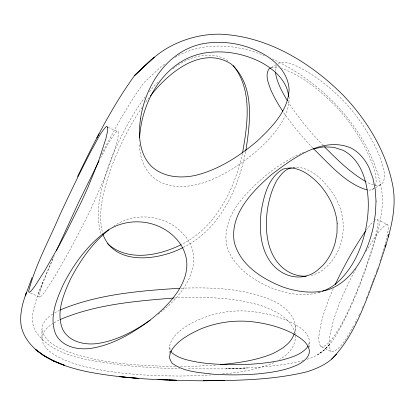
<?xml version="1.0" encoding="UTF-8"?>
<svg xmlns="http://www.w3.org/2000/svg" width="415" height="415" viewBox="0 0 415 415"><rect width="100%" height="100%" fill="white"/><g stroke="black" fill="none" stroke-linecap="round" stroke-linejoin="round"><path stroke-width="0.31" stroke-dasharray="2.08 1.56" d="M169.413 353.222C167.24 339.294 179.742 329.873 190.449 323.793C208.517 313.896 229.381 309.481 249.913 311.302C267.514 313.133 285.281 317.724 300.138 327.663C306.861 331.876 310.975 339.309 309.517 347.303M100.523 158.074C105.649 148.964 109.757 138.968 116.937 131.249L118.337 131.887L118.166 136.053L116.568 143.253L109.596 164.745L104.497 178.03L91.725 207.189L84.458 222.144L69.476 250.764L55.683 274.922L45.199 291.351L41.863 295.636L39.876 297.223L29.247 292.456M275.42 70.82L275.622 67.287L276.8 65.108M181.106 288.207C211.38 287.196 242.817 288.114 271.161 299.941C283.948 305.357 299.365 317.952 294.313 333.515M295.376 335.336C296.128 345.871 288.269 354.69 279.56 359.478M210.877 374.947L197.333 375.71L178.798 376.052L160.299 375.767L142.335 374.89L125.403 373.474L110.006 371.555L96.15 369.179L83.851 366.388L73.107 363.229L63.931 359.743L56.331 355.982L50.319 351.987L45.889 347.801L43.067 343.47L41.931 339.05L41.931 329.474L42.579 325.007L45.095 320.551L49.582 316.157L54.111 313.19M41.931 339.05C41.956 331.834 47.824 326.506 53.608 323.098M242.438 153.436L242.194 154.707C233.889 190.433 215.644 227.462 181.48 244.56M245.649 151.6C238.231 189.582 219.514 229.542 183.259 247.444M308.61 344.86L309.574 341.571M379.917 261.144L385.488 242.697L387.294 235.336L388.217 229.941L388.315 226.398L387.636 224.603L377.349 219.618L375.949 219.462L374.916 220.152M52.747 258.592C45.505 276.328 36.836 293.773 32.852 312.63C31.825 318.621 32.297 324.904 35.052 330.397C52.539 358.057 91.632 360.303 120.646 364.993L138.921 366.72L158.66 367.975L179.747 368.753M376.011 272.634L376.633 270.819M376.836 270.212L377.66 267.789M375.321 185.671C377.448 179.425 374.952 172.702 373.329 166.612C369.132 154.442 362.99 143.056 356.065 132.235A115.935 66.934 60 0 0 334.552 105.011C319.228 89.967 302.058 75.483 281.495 68.382M372.333 282.74L372.981 280.955M373.199 280.358L374.496 276.795M374.714 276.198L375.144 275.01M38.403 293.581L42.859 282.091M368.442 292.845L368.904 291.657M370.056 288.684L370.979 286.303M371.207 285.712L371.902 283.927M366.087 298.67L366.803 296.948M54.334 255.567C48.98 268.941 42.133 281.982 39.212 296.17L39.876 297.223M358.669 315.701L359.935 312.889M362.222 307.821L362.726 306.695M333.344 288.648C328.151 300.071 323.835 311.914 320.925 324.131C319.955 331.3 316.728 339.75 320.707 346.468L330.994 351.453L332.877 351.925C343.402 346.852 348.024 334.609 353.933 325.225M355.053 322.984L357.014 319.062M101.535 154.546L107.246 143.289L121.045 118.057L133.407 97.873L143.704 82.896L161.279 66.493L165.46 63.583M356.086 268.567C346.961 285.562 338.536 303.08 333.141 321.661C331.357 331.139 326.372 342.199 330.994 351.453M365.989 251.324C372.271 242.153 377.209 231.274 386.235 224.448L387.636 224.603M145.172 96.794C129.47 118.446 117.16 142.418 107.942 167.499C101.167 188.493 94.553 211.297 100.778 233.246M142.075 107.449C128.692 126.767 118.54 148.155 110.307 170.119C103.952 190.309 97.157 212.158 102.655 233.318M145.717 102.095L149.592 96.944M366.222 230.18L371.192 223.644L373.433 221.309M149.27 91.85L155.833 83.939L159.07 80.795M369.06 190.262L372.405 189.505L374.242 187.808M375.72 187.59L380.7 184.716L382.993 182.595C386.1 175.944 383.455 168.449 381.624 161.824C377.427 149.654 371.285 138.268 364.36 127.447A115.935 66.934 60 0 0 342.847 100.222C332.301 89.49 320.588 79.893 307.769 71.992C299.417 67.443 290.609 61.934 280.742 62.359L277.951 63.739M162.991 310.285C185.308 292.99 207.267 259.422 183.331 234.117C165.595 214.067 133.241 211.245 112.008 227.425M158.131 314.186L162.058 311.131M172.931 68.714L176.909 65.7M54.614 312.863L59.599 310.228M54.111 322.771L59.599 319.804M271.311 67.531L276.841 64.335M372.405 189.505L375.17 187.907M178.04 65.072C192.617 55.47 213.222 50.376 228.546 61.207M274.05 362.482L272.951 363.084C256.916 369.781 239.554 372.364 222.357 373.993M175.083 57.322C202.25 41.391 236.223 43.798 264.433 55.677M271.332 67.702L272.448 67.147L278.605 67.588M304.278 152.129C280.524 161.866 259.951 178.45 243.086 197.628C230.45 212.252 220.604 233.277 229.142 252.336C238.07 270.725 256.553 282.179 275.015 289.38C289.395 294.313 305.414 296.787 320.167 292.098M307.131 359.25C321.376 355.479 331.632 343.905 338.375 331.346C355.385 300.595 367.254 267.224 376.996 233.536C381.546 217.605 384.539 200.668 380.524 184.281C374.714 157.965 360.91 133.998 343.843 113.388L343.739 113.269C323.664 89.739 298.344 70.664 270.139 57.955M318.419 292.788L320.769 292.025M303.562 360.568C278.263 366.798 252.081 367.97 226.139 368.8L247.465 367.918L225.48 368.894L186.859 368.862M380.7 184.716C375.845 186.501 370.761 184.198 366.455 181.983M293.151 167.536C310.15 165.471 324.125 180.857 333.032 193.52C342.209 207.531 345.783 225.122 341.358 241.421A56.736 48.415 82.2 0 1 328.882 264.578L322.891 269.952A40.966 34.953 82.2 0 1 310.487 275.591M292.528 167.463L296.165 166.965M215.395 365.117L197.333 366.129L178.798 366.471M174.191 298.022C203.423 296.699 233.36 297.031 261.549 305.808C275.482 310.7 292.326 318.616 295.226 334.744M175.607 366.424C141.173 365.952 106.183 363.981 73.107 353.647C61.171 348.953 44.919 343.724 41.931 329.474M320.707 346.468L322.595 346.94C330.656 343.599 334.615 334.781 339.33 327.985C346.369 315.94 351.998 303.152 357.232 290.241C364.033 273.023 370.258 255.557 375.202 237.712C376.146 231.861 379.372 225.516 377.349 219.618M108.299 127.379L118.337 131.887M323.15 145.442C310.197 131.949 298.1 117.549 288 101.784M312.708 147.984C302.042 136.623 291.854 124.713 283.17 111.754M169.47 347.49L170.747 350.359M139.648 144.773C139.528 158.561 145.375 172.863 157.311 180.452C172.562 189.479 191.434 187.134 207.422 181.443C230.299 172.407 250.769 157.887 267.903 140.322C278.683 128.318 289.67 114.032 289.089 97.043M295.376 325.754L295.376 334.054M329.287 344.761L323.939 350.281L317.625 354.737L323.939 350.281L329.287 344.761"/><path stroke-width="0.62" d="M139.616 137.905C141.702 98.547 167.489 55.901 210.026 52.326C227.622 50.563 245.535 54.329 261.232 62.375C274.242 69.487 287.201 80.915 288.664 96.555M242.557 152.798C247.584 124.453 252.776 89.723 233.235 65.565M245.768 150.961C250.323 122.487 255.199 85.075 230.911 63.827C201.296 45.126 167.982 73.248 150.412 95.953M167.556 379.886L157.97 379.502L179.425 380.482L202.333 380.83L224.577 380.425L203.511 380.711C238.111 380.596 273.174 379.99 306.965 371.793C315.81 368.873 324.566 365.293 331.673 359.1C355.515 334.983 365.522 301.093 377.712 270.305C386.656 241.997 399.111 212.075 392.004 181.879C384.731 149.452 366.736 120.21 344.123 96.192L343.599 95.637C310.664 62.473 267.182 35.892 219.385 34.17C200.943 34.118 182.699 39.124 166.778 48.41C154.588 55.563 144.856 65.767 134.688 75.416C111.858 106.842 94.449 141.717 77.558 176.572M385.343 246.961L386.043 244.487M388.15 237.095L388.98 234.205M32.022 277.609L25.289 295.973L26.415 292.627C22.363 303.5 19.256 315.229 21.362 326.88C26.01 345.887 43.871 357.631 61.192 363.96M294.085 334.111C290.868 343.662 281.489 349.243 272.951 353.507C256.32 360.459 238.283 362.949 220.458 364.603M56.378 250.899L78.539 202.541L99.092 160.849M335.185 284.633C343.931 266.082 353.928 248.066 365.537 231.15M96.83 137.889L99.107 133.656M308.288 345.954C302.4 354.483 291.693 357.289 282.262 359.992C269.309 362.933 256.05 364.059 242.806 364.603C228.307 364.951 213.782 364.448 199.402 362.477C189.795 360.651 179.529 359.105 171.769 352.646L171.006 350.929M331.673 359.1L336.617 354.156M109 229.786C92.379 242.832 80.105 260.61 70.436 279.217C63.511 294.536 55.781 312.562 62.629 329.251C68.885 341.856 84.318 345.213 97.198 343.568C116.599 340.757 134.258 331.212 150.189 320.193M270.772 67.977L269.096 68.807C264.646 75.208 268.541 83.327 270.782 89.832C274.165 97.302 278.149 104.497 282.823 111.236M60.18 309.953C97.847 294.178 139.482 290.832 179.851 288.249M60.18 319.529C95.849 304.382 135.295 301.124 173.548 298.063M180.893 244.829C164.366 219.711 128.24 214.42 104.528 232.633C86.813 246.038 73.605 264.495 63.505 284.093C56.58 299.417 48.851 317.444 55.698 334.132C61.954 346.738 77.392 350.094 90.273 348.45C110.312 345.56 128.422 335.439 144.825 324.032C168.293 307.038 200.217 275.944 180.893 244.829C158.701 255.739 127.664 261.995 107.542 243.698M182.673 247.708C158.281 260.345 114.39 266.337 102.775 233.956M322.502 291.185C335.569 286.848 344.974 275.762 352.169 264.5A133.075 96.975 72.1 0 0 365.812 228.764C369.62 209.513 369.646 188.861 361.595 170.638A38.009 27.696 72.1 0 0 342.572 150.121L333.66 147.273L323.508 146.858L313.418 148.892M291.346 167.878C284.918 168.967 280.768 174.948 277.142 179.856C271.763 189.333 268.868 199.916 267.255 210.633C265.273 227.7 266.134 246.354 276.369 260.859A41.344 35.28 82.2 0 0 295.003 274.699A41.495 35.405 82.2 0 0 306.327 276.136M168.832 379.938L176.505 380.244C146.728 379.569 116.885 377.401 87.601 371.804C69.097 367.903 50.381 361.896 35.654 349.586L42.423 354.4M367.182 189.971C345.519 183.674 329.411 163.966 313.569 148.881M62.898 364.645L64.61 365.325L52.01 360.272L54.349 361.221L52.077 359.997M50.941 359.385L42.989 355.09L45.546 356.62L43.466 355.141M365.916 181.666C350.198 172.573 337.141 159.599 324.437 146.786M287.367 100.689C282.065 91.777 276.841 82.409 275.358 71.997M337.146 223.286L336.996 232.965L335.299 242.251A56.736 48.415 82.2 0 1 322.823 265.403L316.832 270.782A40.966 34.953 82.2 0 1 303.24 276.634A41.495 35.405 82.2 0 1 288.944 275.529A41.344 35.28 82.2 0 1 270.305 261.689C260.075 247.184 259.209 228.525 261.196 211.463C263.883 195.89 268.199 177.713 282.874 169.164C297.633 164.459 311.38 175.535 320.66 185.853C329.469 196.497 336.005 209.362 337.146 223.286M107.708 127.115L107.537 131.285L105.939 138.486L98.967 159.977L87.866 187.58L81.096 202.421L66.322 232.037L58.847 245.996L45.053 270.155L34.57 286.583L31.234 290.868L29.247 292.456L28.583 291.403C35.405 264.926 48.913 240.617 59.573 215.551C69.933 193.307 80.51 171.156 91.902 149.416C96.513 141.697 99.942 132.992 106.307 126.482L107.708 127.115M376.032 201.083L375.435 213.58L373.453 226.289A133.07 96.975 72.1 0 1 359.81 262.026C352.008 274.766 340.824 286.22 326.06 290.313C311.639 293.872 296.512 291.771 282.656 286.905C261.958 278.787 239.891 264.832 234.216 241.872C229.78 214.166 252.081 191.787 271.037 174.98C292.497 158.665 321.833 136.442 350.219 147.647A38.009 27.696 72.1 0 1 369.236 168.168L372.903 178.113L375.181 189.173L376.032 201.083M140.488 118.96C138.221 134.927 139.098 153.145 150.702 165.549C162.317 177.221 180.162 178.725 195.522 175.363C218.726 169.662 239.222 156.31 257.253 141.017C271.887 127.172 288.295 110.784 289.089 89.381C288.218 72.765 275.119 60.191 261.232 52.798C245.535 44.747 227.622 40.981 210.026 42.75C170.897 45.956 145.748 82.746 140.488 118.96M170.549 351.889L169.367 357.678L171.665 362.835C183.326 371.882 198.915 372.426 212.988 374.185C227.731 375.186 242.531 375.093 257.269 373.951C271.586 372.504 286.236 370.538 299.257 364.017C303.92 361.252 308.791 357.543 309.471 351.759C308.827 342.567 299.734 337.545 292.658 333.354C279.316 326.621 264.635 322.958 249.809 321.49C233.147 320.089 216.288 322.58 200.808 328.924C189.282 334.184 177.096 340.523 170.549 351.889M154.141 57.197L134.688 75.416L154.141 57.197M138.812 378.397L119.23 376.613L138.812 378.397"/></g></svg>
